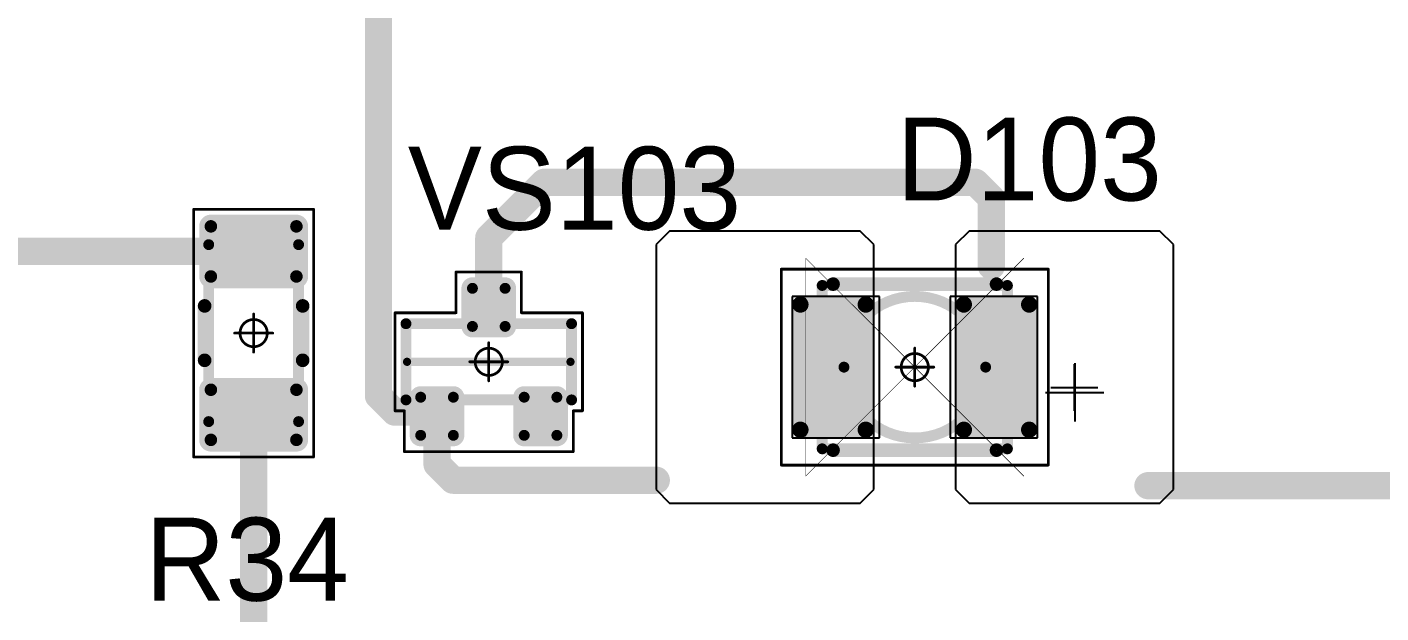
# Model space of a CAD drawing. Header units: millimetres. Extents: x 0 to 395, y 0 to 190.
# Drawn here: x 333.17 to 358.03, y 83.51 to 94.27 of the extents above; entities that cross this region are included whole.
import ezdxf

# ---------------------------------------------------------------- set-up
doc = ezdxf.new("R2010")
doc.units = ezdxf.units.MM
for name, color, linetype in [('Mechanical13', 56, 'Continuous'), ('Mechanical15', 56, 'Continuous'), ('Mechanical5', 56, 'Continuous'), ('TopLayer', 1, 'Continuous'), ('TopOverlay', 2, 'Continuous'), ('TopPaste', 8, 'Continuous'), ('TopSolder', 216, 'Continuous')]:
    doc.layers.add(name, color=color, linetype=linetype)

# ---------------------------------------------------------------- blocks, each defined once
blk = doc.blocks.new('SOT23_1081')
at = {"layer": 'Mechanical13', "const_width": 0.2}
for points in [[(-0.7, 1.52), (0.7, 1.52)], [(-0.7, 1.52), (-0.7, -1.52)], [(0.7, 1.52), (0.7, -1.52)], [(-0.7, -1.52), (0.7, -1.52)]]:
    blk.add_lwpolyline(points, dxfattribs=at)
at = {"layer": 'Mechanical13', "const_width": 0.1}
for points in [[(-0.75, 1.52, 1), (-0.65, 1.52, 1)], [(-0.75, 1.52, 1), (-0.65, 1.52, 1)], [(0.65, 1.52, 1), (0.75, 1.52, 1)], [(0.65, 1.52, 1), (0.75, 1.52, 1)], [(-0.75, -1.52, 1), (-0.65, -1.52, 1)], [(-0.75, -1.52, 1), (-0.65, -1.52, 1)], [(0.65, -1.52, 1), (0.75, -1.52, 1)], [(0.65, -1.52, 1), (0.75, -1.52, 1)]]:
    blk.add_lwpolyline(points, format="xyb", close=True, dxfattribs=at)
at = {"layer": 'Mechanical15', "const_width": 0.05}
for points in [[(-0.9, 1.72), (-0.9, 1.55)], [(-0.9, 1.72), (0.9, 1.72)], [(0.9, 1.72), (0.9, 0.6)], [(-1.65, 1.55), (-1.65, -1.55)], [(-1.65, 1.55), (-0.9, 1.55)], [(0.9, 0.6), (1.65, 0.6)], [(1.65, 0.6), (1.65, -0.6)], [(0, 0.35), (0, -0.35)], [(-0.35, 0), (0.35, 0)], [(0.9, -0.6), (1.65, -0.6)], [(0.9, -0.6), (0.9, -1.72)], [(-1.65, -1.55), (-0.9, -1.55)], [(-0.9, -1.55), (-0.9, -1.72)], [(-0.9, -1.72), (0.9, -1.72)]]:
    blk.add_lwpolyline(points, dxfattribs=at)
at = {"layer": 'Mechanical15'}
for points, const_width in [([(-0.913, 1.72, 1), (-0.888, 1.72, 1)], 0.025), ([(-0.913, 1.72, 1), (-0.888, 1.72, 1)], 0.025), ([(0.888, 1.72, 1), (0.913, 1.72, 1)], 0.025), ([(0.888, 1.72, 1), (0.913, 1.72, 1)], 0.025), ([(-1.662, 1.55, 1), (-1.637, 1.55, 1)], 0.025), ([(-1.662, 1.55, 1), (-1.637, 1.55, 1)], 0.025), ([(-0.913, 1.55, 1), (-0.888, 1.55, 1)], 0.025), ([(-0.913, 1.55, 1), (-0.888, 1.55, 1)], 0.025), ([(0.888, 0.6, 1), (0.913, 0.6, 1)], 0.025), ([(0.888, 0.6, 1), (0.913, 0.6, 1)], 0.025), ([(1.637, 0.6, 1), (1.662, 0.6, 1)], 0.025), ([(1.637, 0.6, 1), (1.662, 0.6, 1)], 0.025), ([(0.25, 0, 1), (-0.25, 0, 1)], 0.05), ([(-0.012, 0.35, 1), (0.012, 0.35, 1)], 0.025), ([(-0.362, 0, 1), (-0.337, 0, 1)], 0.025), ([(-0.262, 0, 1), (-0.238, 0, 1)], 0.025), ([(0.238, 0, 1), (0.262, 0, 1)], 0.025), ([(0.337, 0, 1), (0.362, 0, 1)], 0.025), ([(-0.012, -0.35, 1), (0.012, -0.35, 1)], 0.025), ([(0.888, -0.6, 1), (0.913, -0.6, 1)], 0.025), ([(0.888, -0.6, 1), (0.913, -0.6, 1)], 0.025), ([(1.637, -0.6, 1), (1.662, -0.6, 1)], 0.025), ([(1.637, -0.6, 1), (1.662, -0.6, 1)], 0.025), ([(-1.662, -1.55, 1), (-1.637, -1.55, 1)], 0.025), ([(-1.662, -1.55, 1), (-1.637, -1.55, 1)], 0.025), ([(-0.913, -1.55, 1), (-0.888, -1.55, 1)], 0.025), ([(-0.913, -1.55, 1), (-0.888, -1.55, 1)], 0.025), ([(-0.913, -1.72, 1), (-0.888, -1.72, 1)], 0.025), ([(-0.913, -1.72, 1), (-0.888, -1.72, 1)], 0.025), ([(0.888, -1.72, 1), (0.913, -1.72, 1)], 0.025), ([(0.888, -1.72, 1), (0.913, -1.72, 1)], 0.025)]:
    blk.add_lwpolyline(points, format="xyb", close=True, dxfattribs=dict(at, const_width=const_width))
at = {"layer": 'TopLayer', "const_width": 0.1}
for points in [[(-1.4, 1.25, 1), (-1.3, 1.25, 1)], [(-0.7, 1.25, 1), (-0.6, 1.25, 1)], [(-1.4, 0.65, 1), (-1.3, 0.65, 1)], [(-0.7, 0.65, 1), (-0.6, 0.65, 1)], [(0.6, 0.3, 1), (0.7, 0.3, 1)], [(1.3, 0.3, 1), (1.4, 0.3, 1)], [(0.6, -0.3, 1), (0.7, -0.3, 1)], [(1.3, -0.3, 1), (1.4, -0.3, 1)], [(-1.4, -0.65, 1), (-1.3, -0.65, 1)], [(-0.7, -0.65, 1), (-0.6, -0.65, 1)], [(-1.4, -1.25, 1), (-1.3, -1.25, 1)], [(-0.7, -1.25, 1), (-0.6, -1.25, 1)]]:
    blk.add_lwpolyline(points, format="xyb", close=True, dxfattribs=at)
at = {"layer": 'TopLayer'}
for points in [[(-1.45, 1.25), (-1.45, 0.65), (-0.55, 1.25), (-0.55, 0.65)], [(-1.35, 1.35), (-1.35, 0.55), (-0.65, 1.35), (-0.65, 0.55)], [(0.55, 0.3), (0.55, -0.3), (1.45, 0.3), (1.45, -0.3)], [(0.65, 0.4), (0.65, -0.4), (1.35, 0.4), (1.35, -0.4)], [(-1.45, -0.65), (-1.45, -1.25), (-0.55, -0.65), (-0.55, -1.25)], [(-1.35, -0.55), (-1.35, -1.35), (-0.65, -0.55), (-0.65, -1.35)]]:
    blk.add_solid(points, dxfattribs=at)
at = {"layer": 'TopOverlay', "const_width": 0.15}
blk.add_lwpolyline([(0, 1.5), (0, -1.5)], dxfattribs=at)
at = {"layer": 'TopOverlay', "const_width": 0.075}
for points in [[(-0.038, 1.5, 1), (0.038, 1.5, 1)], [(-0.038, -1.5, 1), (0.038, -1.5, 1)]]:
    blk.add_lwpolyline(points, format="xyb", close=True, dxfattribs=at)
at = {"layer": 'TopPaste', "const_width": 0.075}
for points in [[(-1.387, 1.25, 1), (-1.313, 1.25, 1)], [(-0.687, 1.25, 1), (-0.613, 1.25, 1)], [(-1.387, 0.65, 1), (-1.313, 0.65, 1)], [(-0.687, 0.65, 1), (-0.613, 0.65, 1)], [(0.613, 0.3, 1), (0.687, 0.3, 1)], [(1.313, 0.3, 1), (1.387, 0.3, 1)], [(0.613, -0.3, 1), (0.687, -0.3, 1)], [(1.313, -0.3, 1), (1.387, -0.3, 1)], [(-1.387, -0.65, 1), (-1.313, -0.65, 1)], [(-0.687, -0.65, 1), (-0.613, -0.65, 1)], [(-1.387, -1.25, 1), (-1.313, -1.25, 1)], [(-0.687, -1.25, 1), (-0.613, -1.25, 1)]]:
    blk.add_lwpolyline(points, format="xyb", close=True, dxfattribs=at)
at = {"layer": 'TopPaste'}
for points in [[(-1.425, 1.25), (-1.425, 0.65), (-0.575, 1.25), (-0.575, 0.65)], [(-1.35, 1.325), (-1.35, 0.575), (-0.65, 1.325), (-0.65, 0.575)], [(0.575, 0.3), (0.575, -0.3), (1.425, 0.3), (1.425, -0.3)], [(0.65, 0.375), (0.65, -0.375), (1.35, 0.375), (1.35, -0.375)], [(-1.425, -0.65), (-1.425, -1.25), (-0.575, -0.65), (-0.575, -1.25)], [(-1.35, -0.575), (-1.35, -1.325), (-0.65, -0.575), (-0.65, -1.325)]]:
    blk.add_solid(points, dxfattribs=at)
at = {"layer": 'TopSolder', "const_width": 0.202}
for points in [[(-1.451, 1.25, 1), (-1.249, 1.25, 1)], [(-0.751, 1.25, 1), (-0.549, 1.25, 1)], [(-1.451, 0.65, 1), (-1.249, 0.65, 1)], [(-0.751, 0.65, 1), (-0.549, 0.65, 1)], [(0.549, 0.3, 1), (0.751, 0.3, 1)], [(1.249, 0.3, 1), (1.451, 0.3, 1)], [(0.549, -0.3, 1), (0.751, -0.3, 1)], [(1.249, -0.3, 1), (1.451, -0.3, 1)], [(-1.451, -0.65, 1), (-1.249, -0.65, 1)], [(-0.751, -0.65, 1), (-0.549, -0.65, 1)], [(-1.451, -1.25, 1), (-1.249, -1.25, 1)], [(-0.751, -1.25, 1), (-0.549, -1.25, 1)]]:
    blk.add_lwpolyline(points, format="xyb", close=True, dxfattribs=at)
at = {"layer": 'TopSolder'}
for points in [[(-1.552, 1.25), (-1.552, 0.65), (-0.448, 1.25), (-0.448, 0.65)], [(-1.35, 1.452), (-1.35, 0.448), (-0.65, 1.452), (-0.65, 0.448)], [(0.65, 0.502), (0.65, -0.502), (1.35, 0.502), (1.35, -0.502)], [(0.448, 0.3), (0.448, -0.3), (1.552, 0.3), (1.552, -0.3)], [(-1.35, -0.448), (-1.35, -1.452), (-0.65, -0.448), (-0.65, -1.452)], [(-1.552, -0.65), (-1.552, -1.25), (-0.448, -0.65), (-0.448, -1.25)]]:
    blk.add_solid(points, dxfattribs=at)
blk = doc.blocks.new('RC1206S_1189')
at = {"layer": 'Mechanical13', "const_width": 0.2}
for points in [[(-1.625, 0.825), (-1.625, -0.825)], [(-1.625, 0.825), (1.625, 0.825)], [(1.625, 0.825), (1.625, -0.825)], [(-1.625, -0.825), (1.625, -0.825)]]:
    blk.add_lwpolyline(points, dxfattribs=at)
at = {"layer": 'Mechanical13', "const_width": 0.1}
for points in [[(-1.675, 0.825, 1), (-1.575, 0.825, 1)], [(-1.675, 0.825, 1), (-1.575, 0.825, 1)], [(1.575, 0.825, 1), (1.675, 0.825, 1)], [(1.575, 0.825, 1), (1.675, 0.825, 1)], [(-1.675, -0.825, 1), (-1.575, -0.825, 1)], [(-1.675, -0.825, 1), (-1.575, -0.825, 1)], [(1.575, -0.825, 1), (1.675, -0.825, 1)], [(1.575, -0.825, 1), (1.675, -0.825, 1)]]:
    blk.add_lwpolyline(points, format="xyb", close=True, dxfattribs=at)
at = {"layer": 'Mechanical15', "const_width": 0.05}
for points in [[(-2.275, 1.1), (-2.275, -1.1)], [(-2.275, 1.1), (2.275, 1.1)], [(2.275, 1.1), (2.275, -1.1)], [(0, 0.35), (0, -0.35)], [(-0.35, 0), (0.35, 0)], [(-2.275, -1.1), (2.275, -1.1)]]:
    blk.add_lwpolyline(points, dxfattribs=at)
at = {"layer": 'Mechanical15'}
for points, const_width in [([(-2.287, 1.1, 1), (-2.262, 1.1, 1)], 0.025), ([(-2.287, 1.1, 1), (-2.262, 1.1, 1)], 0.025), ([(2.262, 1.1, 1), (2.287, 1.1, 1)], 0.025), ([(2.262, 1.1, 1), (2.287, 1.1, 1)], 0.025), ([(0.25, 0, 1), (-0.25, 0, 1)], 0.05), ([(-0.012, 0.35, 1), (0.012, 0.35, 1)], 0.025), ([(-0.362, 0, 1), (-0.337, 0, 1)], 0.025), ([(-0.262, 0, 1), (-0.238, 0, 1)], 0.025), ([(0.238, 0, 1), (0.262, 0, 1)], 0.025), ([(0.337, 0, 1), (0.362, 0, 1)], 0.025), ([(-0.012, -0.35, 1), (0.012, -0.35, 1)], 0.025), ([(-2.287, -1.1, 1), (-2.262, -1.1, 1)], 0.025), ([(-2.287, -1.1, 1), (-2.262, -1.1, 1)], 0.025), ([(2.262, -1.1, 1), (2.287, -1.1, 1)], 0.025), ([(2.262, -1.1, 1), (2.287, -1.1, 1)], 0.025)]:
    blk.add_lwpolyline(points, format="xyb", close=True, dxfattribs=dict(at, const_width=const_width))
at = {"layer": 'TopLayer', "const_width": 0.115}
for points in [[(-2.018, 0.785, 1), (-1.903, 0.785, 1)], [(-1.098, 0.785, 1), (-0.983, 0.785, 1)], [(0.983, 0.785, 1), (1.098, 0.785, 1)], [(1.903, 0.785, 1), (2.018, 0.785, 1)], [(-2.018, -0.785, 1), (-1.903, -0.785, 1)], [(-1.098, -0.785, 1), (-0.983, -0.785, 1)], [(0.983, -0.785, 1), (1.098, -0.785, 1)], [(1.903, -0.785, 1), (2.018, -0.785, 1)]]:
    blk.add_lwpolyline(points, format="xyb", close=True, dxfattribs=at)
at = {"layer": 'TopLayer'}
for points in [[(-2.075, -0.785), (-0.925, -0.785), (-2.075, 0.785), (-0.925, 0.785)], [(-1.96, -0.9), (-1.04, -0.9), (-1.96, 0.9), (-1.04, 0.9)], [(0.925, -0.785), (2.075, -0.785), (0.925, 0.785), (2.075, 0.785)], [(1.04, -0.9), (1.96, -0.9), (1.04, 0.9), (1.96, 0.9)]]:
    blk.add_solid(points, dxfattribs=at)
at = {"layer": 'TopOverlay', "const_width": 0.25}
for points in [[(-0.5, 0.9), (0.5, 0.9)], [(-0.5, -0.9), (0.5, -0.9)]]:
    blk.add_lwpolyline(points, dxfattribs=at)
at = {"layer": 'TopOverlay', "const_width": 0.125}
for points in [[(-0.562, 0.9, 1), (-0.437, 0.9, 1)], [(0.437, 0.9, 1), (0.562, 0.9, 1)], [(-0.562, -0.9, 1), (-0.437, -0.9, 1)], [(0.437, -0.9, 1), (0.562, -0.9, 1)]]:
    blk.add_lwpolyline(points, format="xyb", close=True, dxfattribs=at)
at = {"layer": 'TopPaste', "const_width": 0.09}
for points in [[(-2.005, 0.785, 1), (-1.915, 0.785, 1)], [(-1.085, 0.785, 1), (-0.995, 0.785, 1)], [(0.995, 0.785, 1), (1.085, 0.785, 1)], [(1.915, 0.785, 1), (2.005, 0.785, 1)], [(-2.005, -0.785, 1), (-1.915, -0.785, 1)], [(-1.085, -0.785, 1), (-0.995, -0.785, 1)], [(0.995, -0.785, 1), (1.085, -0.785, 1)], [(1.915, -0.785, 1), (2.005, -0.785, 1)]]:
    blk.add_lwpolyline(points, format="xyb", close=True, dxfattribs=at)
at = {"layer": 'TopPaste'}
for points in [[(-2.05, -0.785), (-0.95, -0.785), (-2.05, 0.785), (-0.95, 0.785)], [(-1.96, -0.875), (-1.04, -0.875), (-1.96, 0.875), (-1.04, 0.875)], [(0.95, -0.785), (2.05, -0.785), (0.95, 0.785), (2.05, 0.785)], [(1.04, -0.875), (1.96, -0.875), (1.04, 0.875), (1.96, 0.875)]]:
    blk.add_solid(points, dxfattribs=at)
at = {"layer": 'TopSolder', "const_width": 0.215}
for points in [[(-2.068, 0.785, 1), (-1.853, 0.785, 1)], [(-1.148, 0.785, 1), (-0.933, 0.785, 1)], [(0.933, 0.785, 1), (1.148, 0.785, 1)], [(1.853, 0.785, 1), (2.068, 0.785, 1)], [(-2.068, -0.785, 1), (-1.853, -0.785, 1)], [(-1.148, -0.785, 1), (-0.933, -0.785, 1)], [(0.933, -0.785, 1), (1.148, -0.785, 1)], [(1.853, -0.785, 1), (2.068, -0.785, 1)]]:
    blk.add_lwpolyline(points, format="xyb", close=True, dxfattribs=at)
at = {"layer": 'TopSolder'}
for points in [[(-1.96, -1), (-1.04, -1), (-1.96, 1), (-1.04, 1)], [(1.04, -1), (1.96, -1), (1.04, 1), (1.96, 1)], [(-2.175, -0.785), (-0.825, -0.785), (-2.175, 0.785), (-0.825, 0.785)], [(0.825, -0.785), (2.175, -0.785), (0.825, 0.785), (2.175, 0.785)]]:
    blk.add_solid(points, dxfattribs=at)
blk = doc.blocks.new('T66G_4_1230')
at = {"layer": 'Mechanical13'}
for p, q in [((2.936, 0.071), (2.936, -1)), ((2.4, -0.464), (3.471, -0.464))]:
    blk.add_line(p, q, dxfattribs=at)
at = {"layer": 'Mechanical13', "const_width": 0.2}
for points in [[(-1.7, 1.5), (1.7, 1.5)], [(-1.7, -1.5), (-1.7, 1.5)], [(1.7, -1.5), (1.7, 1.5)], [(-1.7, -1.5), (1.7, -1.5)]]:
    blk.add_lwpolyline(points, dxfattribs=at)
at = {"layer": 'Mechanical13'}
for points, const_width in [([(-1.75, 1.5, 1), (-1.65, 1.5, 1)], 0.1), ([(-1.75, 1.5, 1), (-1.65, 1.5, 1)], 0.1), ([(1.65, 1.5, 1), (1.75, 1.5, 1)], 0.1), ([(1.65, 1.5, 1), (1.75, 1.5, 1)], 0.1), ([(1.3, 0, 1), (-1.3, 0, 1)], 0.2), ([(-1.35, 0, 1), (-1.25, 0, 1)], 0.1), ([(1.25, 0, 1), (1.35, 0, 1)], 0.1), ([(-1.75, -1.5, 1), (-1.65, -1.5, 1)], 0.1), ([(-1.75, -1.5, 1), (-1.65, -1.5, 1)], 0.1), ([(1.65, -1.5, 1), (1.75, -1.5, 1)], 0.1), ([(1.65, -1.5, 1), (1.75, -1.5, 1)], 0.1)]:
    blk.add_lwpolyline(points, format="xyb", close=True, dxfattribs=dict(at, const_width=const_width))
at = {"layer": 'Mechanical15', "const_width": 0.05}
for points in [[(-2.45, -1.8), (-2.45, 1.8)], [(-2.45, 1.8), (2.45, 1.8)], [(2.45, -1.8), (2.45, 1.8)], [(0, -0.35), (0, 0.35)], [(-0.35, 0), (0.35, 0)], [(-2.45, -1.8), (2.45, -1.8)]]:
    blk.add_lwpolyline(points, dxfattribs=at)
at = {"layer": 'Mechanical15'}
for points, const_width in [([(-2.462, 1.8, 1), (-2.438, 1.8, 1)], 0.025), ([(-2.462, 1.8, 1), (-2.438, 1.8, 1)], 0.025), ([(2.438, 1.8, 1), (2.462, 1.8, 1)], 0.025), ([(2.438, 1.8, 1), (2.462, 1.8, 1)], 0.025), ([(0.25, 0, 1), (-0.25, 0, 1)], 0.05), ([(-0.012, 0.35, 1), (0.012, 0.35, 1)], 0.025), ([(-0.362, 0, 1), (-0.337, 0, 1)], 0.025), ([(-0.262, 0, 1), (-0.238, 0, 1)], 0.025), ([(0.238, 0, 1), (0.262, 0, 1)], 0.025), ([(0.337, 0, 1), (0.362, 0, 1)], 0.025), ([(-0.012, -0.35, 1), (0.012, -0.35, 1)], 0.025), ([(-2.462, -1.8, 1), (-2.438, -1.8, 1)], 0.025), ([(-2.462, -1.8, 1), (-2.438, -1.8, 1)], 0.025), ([(2.438, -1.8, 1), (2.462, -1.8, 1)], 0.025), ([(2.438, -1.8, 1), (2.462, -1.8, 1)], 0.025)]:
    blk.add_lwpolyline(points, format="xyb", close=True, dxfattribs=dict(at, const_width=const_width))
at = {"layer": 'TopLayer'}
for p, q in [((-4.5, 2.5), (-4.75, 2.25)), ((-1, 2.5), (-4.5, 2.5)), ((-0.75, 2.25), (-1, 2.5)), ((1, 2.5), (0.75, 2.25)), ((4.5, 2.5), (1, 2.5)), ((4.75, 2.25), (4.5, 2.5)), ((-4.75, 2.25), (-4.75, -2.25)), ((-0.75, -2.25), (-0.75, 2.25)), ((0.75, 2.25), (0.75, -2.25)), ((4.75, -2.25), (4.75, 2.25)), ((-4.75, -2.25), (-4.5, -2.5)), ((-1, -2.5), (-0.75, -2.25)), ((0.75, -2.25), (1, -2.5)), ((4.5, -2.5), (4.75, -2.25)), ((-4.5, -2.5), (-1, -2.5)), ((1, -2.5), (4.5, -2.5))]:
    blk.add_line(p, q, dxfattribs=at)
at = {"layer": 'TopLayer', "const_width": 0.15}
for points in [[(-2.175, 1.15, 1), (-2.025, 1.15, 1)], [(-0.975, 1.15, 1), (-0.825, 1.15, 1)], [(0.825, 1.15, 1), (0.975, 1.15, 1)], [(2.025, 1.15, 1), (2.175, 1.15, 1)], [(-2.175, -1.15, 1), (-2.025, -1.15, 1)], [(-0.975, -1.15, 1), (-0.825, -1.15, 1)], [(0.825, -1.15, 1), (0.975, -1.15, 1)], [(2.025, -1.15, 1), (2.175, -1.15, 1)]]:
    blk.add_lwpolyline(points, format="xyb", close=True, dxfattribs=at)
at = {"layer": 'TopLayer'}
for points in [[(-0.9, 1.3), (-2.1, 1.3), (-0.9, -1.3), (-2.1, -1.3)], [(2.1, 1.3), (0.9, 1.3), (2.1, -1.3), (0.9, -1.3)], [(-0.75, 1.15), (-2.25, 1.15), (-0.75, -1.15), (-2.25, -1.15)], [(2.25, 1.15), (0.75, 1.15), (2.25, -1.15), (0.75, -1.15)]]:
    blk.add_solid(points, dxfattribs=at)
at = {"layer": 'TopOverlay'}
for p, q in [((2.928, 0.057), (2.928, -0.8)), ((2.5, -0.372), (3.357, -0.372))]:
    blk.add_line(p, q, dxfattribs=at)
at = {"layer": 'TopOverlay', "const_width": 0.25}
for points in [[(-1.5, 1.525), (1.5, 1.525)], [(-1.5, -1.525), (1.5, -1.525)]]:
    blk.add_lwpolyline(points, dxfattribs=at)
at = {"layer": 'TopOverlay', "const_width": 0.125}
for points in [[(-1.562, 1.525, 1), (-1.438, 1.525, 1)], [(1.438, 1.525, 1), (1.562, 1.525, 1)], [(-1.562, -1.525, 1), (-1.438, -1.525, 1)], [(1.438, -1.525, 1), (1.562, -1.525, 1)]]:
    blk.add_lwpolyline(points, format="xyb", close=True, dxfattribs=at)
at = {"layer": 'TopPaste', "const_width": 0.125}
for points in [[(-2.163, 1.15, 1), (-2.038, 1.15, 1)], [(-0.963, 1.15, 1), (-0.838, 1.15, 1)], [(0.838, 1.15, 1), (0.963, 1.15, 1)], [(2.038, 1.15, 1), (2.163, 1.15, 1)], [(-2.163, -1.15, 1), (-2.038, -1.15, 1)], [(-0.963, -1.15, 1), (-0.838, -1.15, 1)], [(0.838, -1.15, 1), (0.963, -1.15, 1)], [(2.038, -1.15, 1), (2.163, -1.15, 1)]]:
    blk.add_lwpolyline(points, format="xyb", close=True, dxfattribs=at)
at = {"layer": 'TopPaste'}
for points in [[(-0.9, 1.275), (-2.1, 1.275), (-0.9, -1.275), (-2.1, -1.275)], [(2.1, 1.275), (0.9, 1.275), (2.1, -1.275), (0.9, -1.275)], [(-0.775, 1.15), (-2.225, 1.15), (-0.775, -1.15), (-2.225, -1.15)], [(2.225, 1.15), (0.775, 1.15), (2.225, -1.15), (0.775, -1.15)]]:
    blk.add_solid(points, dxfattribs=at)
at = {"layer": 'TopSolder'}
for p, q in [((-2.25, 1.3), (-2.25, -1.3)), ((-0.65, 1.3), (-2.25, 1.3)), ((-0.65, -1.3), (-0.65, 1.3)), ((0.65, 1.3), (0.65, -1.3)), ((2.25, 1.3), (0.65, 1.3)), ((2.25, -1.3), (2.25, 1.3)), ((-2.25, -1.3), (-0.65, -1.3)), ((0.65, -1.3), (2.25, -1.3))]:
    blk.add_line(p, q, dxfattribs=at)

msp = doc.modelspace()

# ---------------------------------------------------------------- linework, layer by layer
at = {"layer": 'Mechanical5'}
for points, const_width in [([(347.47, 86.027), (351.47, 90.027)], 0.01), ([(347.47, 90.027), (351.47, 86.027)], 0.01), ([(347.47, 86.027), (347.47, 90.027)], 0.001), ([(347.47, 90.027), (351.47, 90.027)], 0.001), ([(351.47, 86.027), (351.47, 90.027)], 0.001), ([(347.47, 86.027), (351.47, 86.027)], 0.001)]:
    msp.add_lwpolyline(points, dxfattribs=dict(at, const_width=const_width))
for points, const_width in [([(347.468, 90.027, 1), (347.473, 90.027, 1)], 0.005), ([(347.47, 90.027, 1), (347.471, 90.027, 1)], 0.0005), ([(347.47, 90.027, 1), (347.471, 90.027, 1)], 0.0005), ([(351.468, 90.027, 1), (351.473, 90.027, 1)], 0.005), ([(351.47, 90.027, 1), (351.471, 90.027, 1)], 0.0005), ([(351.47, 90.027, 1), (351.471, 90.027, 1)], 0.0005), ([(347.468, 86.027, 1), (347.473, 86.027, 1)], 0.005), ([(347.47, 86.027, 1), (347.471, 86.027, 1)], 0.0005), ([(347.47, 86.027, 1), (347.471, 86.027, 1)], 0.0005), ([(351.468, 86.027, 1), (351.473, 86.027, 1)], 0.005), ([(351.47, 86.027, 1), (351.471, 86.027, 1)], 0.0005), ([(351.47, 86.027, 1), (351.471, 86.027, 1)], 0.0005)]:
    msp.add_lwpolyline(points, format="xyb", close=True, dxfattribs=dict(at, const_width=const_width))
at = {"layer": 'TopLayer', "const_width": 0.5}
for points in [[(339.625, 87.5), (339.625, 95.3)], [(341.65, 90.404), (342.669, 91.423)], [(342.669, 91.423), (350.582, 91.423)], [(350.582, 91.423), (350.875, 91.13)], [(350.875, 89.883), (350.875, 91.13)], [(341.65, 89.125), (341.65, 90.404)], [(332.025, 90.152), (337.334, 90.152)], [(339.625, 87.5), (339.924, 87.201)], [(337.334, 83.059), (337.334, 87.152)], [(339.924, 87.201), (340.624, 87.201)], [(340.624, 87.201), (340.7, 87.125)], [(340.7, 86.243), (340.7, 87.125)], [(340.7, 86.243), (340.993, 85.95)], [(340.993, 85.95), (344.725, 85.95)], [(353.75, 85.85), (370.15, 85.85)]]:
    msp.add_lwpolyline(points, dxfattribs=at)
at = {"layer": 'TopLayer', "const_width": 0.25}
for points in [[(342.544, 91.423, 1), (342.794, 91.423, 1)], [(342.544, 91.423, 1), (342.794, 91.423, 1)], [(350.457, 91.423, 1), (350.707, 91.423, 1)], [(350.457, 91.423, 1), (350.707, 91.423, 1)], [(350.75, 91.13, 1), (351, 91.13, 1)], [(350.75, 91.13, 1), (351, 91.13, 1)], [(341.525, 90.404, 1), (341.775, 90.404, 1)], [(341.525, 90.404, 1), (341.775, 90.404, 1)], [(337.209, 90.152, 1), (337.459, 90.152, 1)], [(350.75, 89.883, 1), (351, 89.883, 1)], [(341.525, 89.125, 1), (341.775, 89.125, 1)], [(339.5, 87.5, 1), (339.75, 87.5, 1)], [(339.5, 87.5, 1), (339.75, 87.5, 1)], [(337.209, 87.152, 1), (337.459, 87.152, 1)], [(339.799, 87.201, 1), (340.049, 87.201, 1)], [(339.799, 87.201, 1), (340.049, 87.201, 1)], [(340.499, 87.201, 1), (340.749, 87.201, 1)], [(340.499, 87.201, 1), (340.749, 87.201, 1)], [(340.575, 87.125, 1), (340.825, 87.125, 1)], [(340.575, 87.125, 1), (340.825, 87.125, 1)], [(340.575, 86.243, 1), (340.825, 86.243, 1)], [(340.575, 86.243, 1), (340.825, 86.243, 1)], [(340.868, 85.95, 1), (341.118, 85.95, 1)], [(340.868, 85.95, 1), (341.118, 85.95, 1)], [(344.6, 85.95, 1), (344.85, 85.95, 1)], [(353.625, 85.85, 1), (353.875, 85.85, 1)]]:
    msp.add_lwpolyline(points, format="xyb", close=True, dxfattribs=at)

# ---------------------------------------------------------------- block references
for name, p, rotation in [('RC1206S_1189', (337.334, 88.652), 90), ('T66G_4_1230', (349.47, 88.027), 360), ('SOT23_1081', (341.65, 88.125), 90)]:
    msp.add_blockref(name, p, dxfattribs=dict(rotation=rotation))

# ---------------------------------------------------------------- texts
at = {"layer": 'TopOverlay'}
for s, p in [('D103', (349.134, 91.088)), ('VS103', (340.164, 90.551)), ('R34', (335.344, 83.738))]:
    msp.add_text(s, height=1.524, dxfattribs=at).set_placement(p)

doc.saveas('drawing.dxf')
